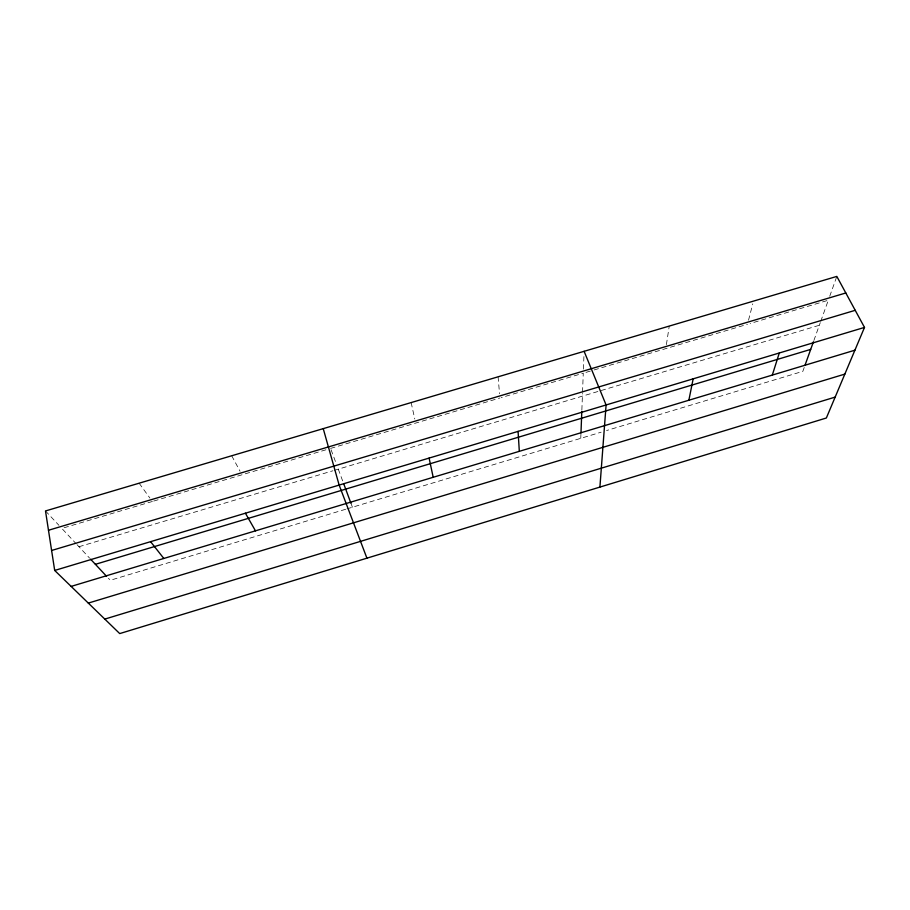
<?xml version="1.0" encoding="UTF-8"?>
<svg xmlns="http://www.w3.org/2000/svg" width="910" height="910" viewBox="0 0 910 910"><rect width="100%" height="100%" fill="white"/><g stroke="black" fill="none" stroke-linecap="round" stroke-linejoin="round"><path stroke-width="0.68" stroke-dasharray="4.55 3.41" d="M580.762 438.336L580.921 434.32M581.865 409.955L582.491 393.438M582.548 392.096L583.276 373.18L501.262 397.602M583.435 369.085L583.958 355.412M666.393 344.64L669.248 326.087M748.52 320.206L752.763 303.849M804.224 367.458L802.836 371.337L606.572 430.544M813.881 340.499L820.274 322.629M820.752 321.31L828.305 300.232L750.147 323.494M829.727 296.262L836.825 276.412M345.652 509.27L110.303 580.273L108.438 578.282M347.006 508.861L601.146 432.182M78.954 546.739L332.855 470.788M334.22 470.379L819.33 325.268M152.391 501.467L61.834 528.426L76.099 543.691M153.744 501.057L327.896 449.21M330.592 448.414L499.92 398M585.983 372.372L592.74 370.359M594.093 369.96L747.451 324.301M45.5 510.954L58.957 525.343M77.054 544.703L89.59 558.114M139.116 483.199L149.9 498.043M231.697 455.762L240.047 471.221M331.069 449.711L335.881 462.678M338.292 469.162L343.229 482.459M350.976 503.344L352.42 507.223M411.138 402.584L414.778 418.975M498.088 376.808L499.545 393.757"/><path stroke-width="1.36" d="M580.978 432.978L581.808 411.343M599.906 487.089L606.094 404.961L584.118 351.317M688.87 400.229L693.158 378.833M772.317 375.079L779.29 352.989M805.145 364.876L813.426 341.773M864.5 327.418L826.36 417.997L119.722 633.587L54.691 570.445L45.5 510.954L836.825 276.412L864.5 327.418L54.691 570.445M104.798 619.096L835.164 397.101M88.316 603.091L844.844 374.101M95.391 564.325L810.696 349.394M71.128 586.404L854.911 350.191M51.608 550.482L855.229 310.31M48.48 530.257L845.822 292.974M90.556 559.149L106.572 576.292M150.594 541.666L163.823 558.467M245.404 513.206L255.482 530.837M366.923 558.171L339.146 485.075L323.243 428.633M343.718 483.79L350.976 503.344M429.099 458.083L433.194 477.284M518.086 431.374L519.314 451.326"/></g></svg>
